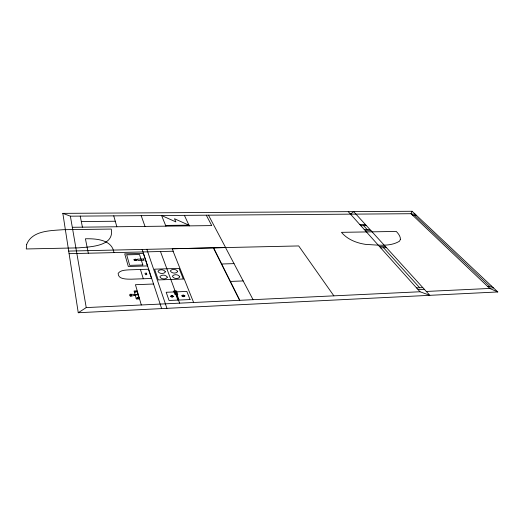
<?xml version="1.0" encoding="UTF-8"?>
<svg xmlns="http://www.w3.org/2000/svg" width="524" height="524" viewBox="0 0 524 524"><rect width="100%" height="100%" fill="white"/><g stroke="black" fill="none" stroke-linecap="round" stroke-linejoin="round"><path stroke-width="0.79" d="M62.834 213.36L70.38 216.176L411.039 213.713L412.087 211.27L497.8 291.953L78.259 312.73L62.834 213.36L412.087 211.27M350.491 214.152L353.667 211.617L429.824 295.32L420.012 291.757L86.237 307.588L78.259 312.73M418.047 289.569L424.329 289.274M487.621 286.445L491.741 286.248M489.318 288.056L493.457 287.866M426.307 291.455L489.73 288.449L497.8 291.953M416.547 287.892L422.809 287.611M138.231 295.189C137.707 293.427 127.745 298.713 129.952 294.233L138.035 294.501M136.122 298.169L139.063 298.064M134.321 291.783L137.216 291.665M153.552 284.008L135.441 284.702L141.303 304.975M230.239 281.434L243.169 280.936M140.425 269.474L128.819 269.86C125.144 270.161 120.592 270.102 118.162 273.299C117.808 279.534 127.018 279.128 131.465 279.181L151.502 278.467L148.462 269.225L140.425 269.474L143.307 278.761M221.534 263.998L234.018 263.624M69.089 253.675L173.241 251.219L172.258 248.762L298.7 245.939L333.867 295.837M379.402 246.424L385.212 246.287M380.647 247.813L386.47 247.669M68.69 251.088L225.621 247.564L208.5 215.174M364.206 229.46L369.826 229.374M365.352 230.737L370.985 230.652M360.826 225.687L366.4 225.615M165.623 225.431L188.954 225.156M72.305 227.292L211.729 225.602L206.286 215.194M359.713 224.442L365.274 224.37M81.318 221.56L115.273 221.233M412.643 215.233L416.272 215.207M411.438 214.087L415.054 214.061M188.981 225.209L174.485 218.744L175.874 221.907L161.582 215.521L165.918 226.158M414.458 215.22L489.685 286.346M411.039 213.713L489.73 288.449M363.617 225.654L367.023 229.42M383.561 247.741L419.685 287.748M348.257 211.65L420.012 291.757M225.543 247.577L253.072 299.676M213.523 247.845L239.73 300.304M213.464 247.852L239.671 300.311M184.383 215.351L189.288 225.877M173.097 251.238L193.631 302.492M160.475 251.533L179.608 303.16M141.185 215.665L145.004 226.407M146.858 249.332L166.94 308.341M142.168 249.437L161.654 308.603M113.741 215.862L116.845 226.748M135.12 294.626L134.092 290.977L136.98 290.859L139.312 298.922L136.371 299.053L135.316 295.313M134.216 294.658L134.413 295.353M113.944 252.62C112.012 239.52 95.905 238.544 85.419 238.787L88.314 253.223M80.231 216.104L82.425 227.167M70.38 216.176L86.237 307.588M179.693 276.646L179.634 277.196C177.911 279.2 173.772 278.814 172.468 276.534L172.547 275.978C174.276 274 178.376 274.38 179.693 276.646M177.59 271.288L177.525 271.825C175.809 273.777 171.741 273.404 170.444 271.163L170.523 270.626C172.252 268.701 176.28 269.067 177.59 271.288M26.672 244.4L26.266 248.966L78.279 247.872C89.65 246.856 114.697 246.588 111.252 229.067L63.05 229.702C50.428 230.73 32.206 230.422 26.672 244.4M167.254 277.085L167.176 277.635C165.433 279.633 161.241 279.305 159.958 276.973L160.049 276.417C161.805 274.452 165.957 274.773 167.254 277.085M165.289 271.687L165.211 272.231C163.468 274.163 159.355 273.856 158.078 271.57L158.169 271.026C159.918 269.113 163.992 269.421 165.289 271.687M135.624 292.051C136.548 292.621 135.703 291.226 135.624 292.051M137.602 298.018C136.764 297.986 137.982 297.272 137.602 298.018M130.365 294.429C129.736 298.195 133.253 294.685 130.365 294.429M400.415 239.298L399.504 241.191C389.784 247.132 377.228 244.839 366.322 244.479C357.06 243.221 347.595 239.671 341.452 232.335L396.282 231.444C398.319 233.606 400.474 236.16 400.415 239.298M184.9 295.929L183.289 296.741L181.559 295.759L183.177 294.953L184.9 295.929M184.186 295.89L183.262 296.355L182.273 295.798L183.197 295.333L184.186 295.89M173.739 296.42L172.095 297.239L170.372 296.257L172.029 295.438L173.739 296.42M173.018 296.387L172.075 296.853L171.093 296.289L172.042 295.824L173.018 296.387M136.194 259.897L135.271 260.284L134.386 259.793L135.31 259.406L136.194 259.897M136.869 259.937L135.251 260.611L133.705 259.747L135.33 259.072L136.869 259.937M177.878 300.082L169.062 300.488L166.187 292.281L174.859 291.914L177.878 300.082M190.048 299.551L179.051 300.056L176.012 291.881L186.839 291.429L190.048 299.551M177.741 294.396L174.97 294.514L173.686 291.023L176.437 290.905L177.741 294.396M183.321 279.017L158.241 279.927L154.554 269.172L179.09 268.399L183.321 279.017M146.36 273.174L144.997 273.22L145.469 274.694L146.838 274.648L146.36 273.174M142.856 264.974L129.71 265.36L126.67 254.834L139.515 254.52L142.856 264.974M147.493 265.917L128.315 266.493L124.712 253.852L143.373 253.4L147.493 265.917M143.635 258.987L137.511 259.151L137.917 260.454L144.061 260.284L143.635 258.987"/></g></svg>
